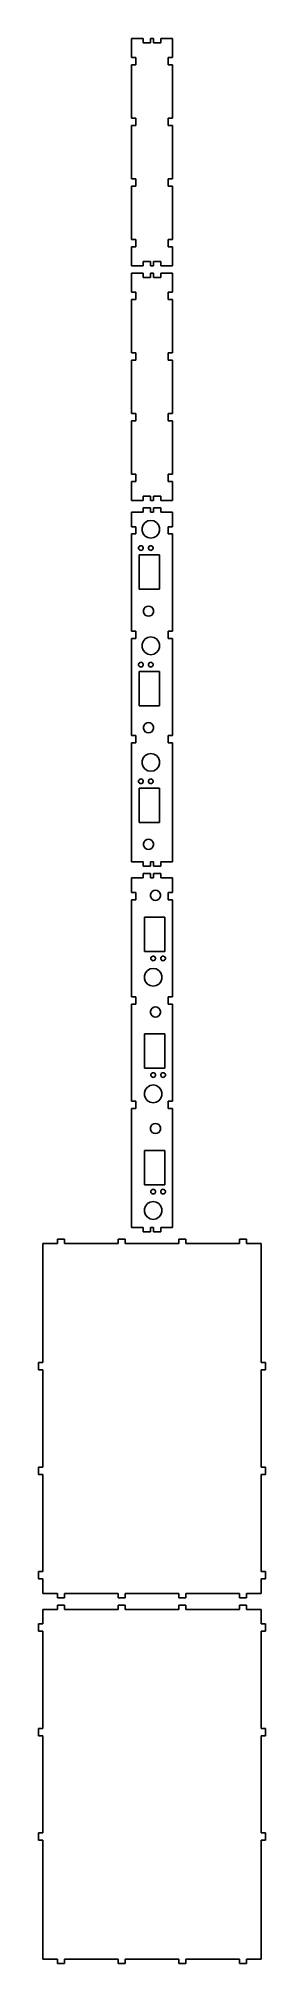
# Model space of a CAD drawing. Header units: metres. Extents: x -78 to 78, y -1243 to 78.
import ezdxf

# ---------------------------------------------------------------- set-up
doc = ezdxf.new("R2010")
doc.units = ezdxf.units.M

msp = doc.modelspace()

# ---------------------------------------------------------------- linework, layer by layer
for p, q in [((-6, 78), (-14, 78)), ((-14, 78), (-14, 65)), ((-6, 75), (-6, 78)), ((-1, 75), (-6, 75)), ((1, 78), (-1, 78)), ((-1, 78), (-1, 75)), ((1, 75), (1, 78)), ((6, 75), (1, 75)), ((14, 78), (6, 78)), ((6, 78), (6, 75)), ((14, 65), (14, 78)), ((-14, 65), (-11, 65)), ((-11, 60), (-14, 60)), ((-14, 60), (-14, 23.3333)), ((-11, 65), (-11, 60)), ((11, 60), (11, 65)), ((11, 65), (14, 65)), ((14, 60), (11, 60)), ((14, 23.3333), (14, 60)), ((-14, 23.3333), (-11, 23.3333)), ((-11, 18.3333), (-14, 18.3333)), ((-14, 18.3333), (-14, -18.3333)), ((-11, 23.3333), (-11, 18.3333)), ((11, 18.3333), (11, 23.3333)), ((11, 23.3333), (14, 23.3333)), ((14, 18.3333), (11, 18.3333)), ((14, -18.3333), (14, 18.3333)), ((-14, -18.3333), (-11, -18.3333)), ((-11, -23.3333), (-14, -23.3333)), ((-14, -23.3333), (-14, -60)), ((-11, -18.3333), (-11, -23.3333)), ((11, -23.3333), (11, -18.3333)), ((11, -18.3333), (14, -18.3333)), ((14, -23.3333), (11, -23.3333)), ((14, -60), (14, -23.3333)), ((-14, -60), (-11, -60)), ((-11, -65), (-14, -65)), ((-14, -65), (-14, -78)), ((-11, -60), (-11, -65)), ((11, -65), (11, -60)), ((11, -60), (14, -60)), ((14, -65), (11, -65)), ((14, -78), (14, -65)), ((-14, -78), (-6, -78)), ((-6, -75), (-1, -75)), ((-6, -78), (-6, -75)), ((-1, -75), (-1, -78)), ((-1, -78), (1, -78)), ((1, -78), (1, -75)), ((1, -75), (6, -75)), ((6, -75), (6, -78)), ((6, -78), (14, -78)), ((-6, -83), (-14, -83)), ((-14, -83), (-14, -96)), ((-6, -86), (-6, -83)), ((-1, -86), (-6, -86)), ((1, -83), (-1, -83)), ((-1, -83), (-1, -86)), ((1, -86), (1, -83)), ((6, -86), (1, -86)), ((14, -83), (6, -83)), ((6, -83), (6, -86)), ((14, -96), (14, -83)), ((-14, -96), (-11, -96)), ((-11, -101), (-14, -101)), ((-14, -101), (-14, -137.667)), ((-11, -96), (-11, -101)), ((11, -101), (11, -96)), ((11, -96), (14, -96)), ((14, -101), (11, -101)), ((14, -137.667), (14, -101)), ((-14, -137.667), (-11, -137.667)), ((-11, -142.667), (-14, -142.667)), ((-14, -142.667), (-14, -179.333)), ((-11, -137.667), (-11, -142.667)), ((11, -142.667), (11, -137.667)), ((11, -137.667), (14, -137.667)), ((14, -142.667), (11, -142.667)), ((14, -179.333), (14, -142.667)), ((-14, -179.333), (-11, -179.333)), ((-11, -184.333), (-14, -184.333)), ((-14, -184.333), (-14, -221)), ((-11, -179.333), (-11, -184.333)), ((11, -184.333), (11, -179.333)), ((11, -179.333), (14, -179.333)), ((14, -184.333), (11, -184.333)), ((14, -221), (14, -184.333)), ((-14, -221), (-11, -221)), ((-11, -221), (-11, -226)), ((11, -226), (11, -221)), ((11, -221), (14, -221)), ((-11, -226), (-14, -226)), ((-14, -226), (-14, -239)), ((-6, -236), (-1, -236)), ((-6, -239), (-6, -236)), ((-1, -236), (-1, -239)), ((1, -239), (1, -236)), ((1, -236), (6, -236)), ((6, -236), (6, -239)), ((14, -226), (11, -226)), ((14, -239), (14, -226)), ((-14, -239), (-6, -239)), ((-6, -247), (-14, -247)), ((-14, -247), (-14, -257)), ((-1, -244), (-6, -244)), ((-6, -244), (-6, -247)), ((-1, -239), (1, -239)), ((-1, -247), (-1, -244)), ((1, -247), (-1, -247)), ((6, -244), (1, -244)), ((1, -244), (1, -247)), ((6, -239), (14, -239)), ((6, -247), (6, -244)), ((14, -247), (6, -247)), ((14, -257), (14, -247)), ((-14, -257), (-11, -257)), ((-11, -262), (-14, -262)), ((-14, -262), (-14, -328.667)), ((-11, -257), (-11, -262)), ((-6.82812, -257.714), (-6.10059, -255.713)), ((-6.82812, -259.812), (-6.82812, -257.714)), ((-6.10059, -261.814), (-6.82812, -259.812)), ((-6.10059, -255.713), (-4.73047, -254.083)), ((-4.73047, -263.444), (-6.10059, -261.814)), ((-4.73047, -254.083), (-2.91211, -253.034)), ((-2.91211, -264.493), (-4.73047, -263.444)), ((-2.91211, -253.034), (-0.81543, -252.663)), ((-0.81543, -252.663), (1.28125, -253.034)), ((1.28125, -253.034), (3.09961, -254.083)), ((3.09961, -263.444), (1.28125, -264.493)), ((3.09961, -254.083), (4.46973, -255.713)), ((4.46973, -261.814), (3.09961, -263.444)), ((4.46973, -255.713), (5.19629, -257.714)), ((5.19629, -259.812), (4.46973, -261.814)), ((5.19629, -257.714), (5.19629, -259.812)), ((11, -262), (11, -257)), ((11, -257), (14, -257)), ((14, -262), (11, -262)), ((14, -328.667), (14, -262)), ((-9.18457, -271.41), (-8.99414, -270.886)), ((-9.18457, -271.96), (-9.18457, -271.41)), ((-8.99414, -272.485), (-9.18457, -271.96)), ((-8.99414, -270.886), (-8.63477, -270.457)), ((-8.63477, -272.913), (-8.99414, -272.485)), ((-8.79102, -299.936), (-8.79102, -276.435)), ((-8.79102, -276.435), (5.20898, -276.435)), ((-8.63477, -270.457), (-8.1582, -270.183)), ((-8.1582, -273.188), (-8.63477, -272.913)), ((-8.1582, -270.183), (-7.6084, -270.085)), ((-7.6084, -273.285), (-8.1582, -273.188)), ((-7.6084, -270.085), (-7.05859, -270.183)), ((-7.05859, -273.188), (-7.6084, -273.285)), ((-7.05859, -270.183), (-6.58203, -270.457)), ((-6.58203, -272.913), (-7.05859, -273.188)), ((-6.58203, -270.457), (-6.22363, -270.886)), ((-6.22363, -272.485), (-6.58203, -272.913)), ((-6.22363, -270.886), (-6.03223, -271.41)), ((-6.03223, -271.96), (-6.22363, -272.485)), ((-6.03223, -271.41), (-6.03223, -271.96)), ((-0.81543, -264.863), (-2.91211, -264.493)), ((-2.3916, -271.41), (-2.20117, -270.886)), ((-2.3916, -271.96), (-2.3916, -271.41)), ((-2.20117, -272.485), (-2.3916, -271.96)), ((-2.20117, -270.886), (-1.8418, -270.457)), ((-1.8418, -272.913), (-2.20117, -272.485)), ((-1.8418, -270.457), (-1.36523, -270.183)), ((-1.36523, -273.188), (-1.8418, -272.913)), ((-1.36523, -270.183), (-0.81543, -270.085)), ((-0.81543, -273.285), (-1.36523, -273.188)), ((1.28125, -264.493), (-0.81543, -264.863)), ((-0.81543, -270.085), (-0.265625, -270.183)), ((-0.265625, -273.188), (-0.81543, -273.285)), ((-0.265625, -270.183), (0.210938, -270.457)), ((0.210938, -272.913), (-0.265625, -273.188)), ((0.210938, -270.457), (0.570312, -270.886)), ((0.570312, -272.485), (0.210938, -272.913)), ((0.570312, -270.886), (0.760742, -271.41)), ((0.760742, -271.96), (0.570312, -272.485)), ((0.760742, -271.41), (0.760742, -271.96)), ((5.20898, -276.435), (5.20898, -299.936)), ((5.20898, -299.936), (-8.79102, -299.936)), ((-5.87207, -314.388), (-5.45508, -313.239)), ((-5.87207, -315.592), (-5.87207, -314.388)), ((-5.45508, -316.74), (-5.87207, -315.592)), ((-5.45508, -313.239), (-4.66895, -312.305)), ((-4.66895, -317.676), (-5.45508, -316.74)), ((-4.66895, -312.305), (-3.625, -311.702)), ((-3.625, -311.702), (-2.42285, -311.49)), ((-2.42285, -311.49), (-1.21875, -311.702)), ((-1.21875, -311.702), (-0.175781, -312.305)), ((-0.175781, -312.305), (0.610352, -313.239)), ((0.610352, -316.74), (-0.175781, -317.676)), ((0.610352, -313.239), (1.02734, -314.388)), ((1.02734, -315.592), (0.610352, -316.74)), ((1.02734, -314.388), (1.02734, -315.592)), ((-14, -328.667), (-11, -328.667)), ((-11, -328.667), (-11, -333.667)), ((-3.625, -318.277), (-4.66895, -317.676)), ((-2.42285, -318.49), (-3.625, -318.277)), ((-1.21875, -318.277), (-2.42285, -318.49)), ((-0.175781, -317.676), (-1.21875, -318.277)), ((11, -333.667), (11, -328.667)), ((11, -328.667), (14, -328.667)), ((-11, -333.667), (-14, -333.667)), ((-14, -333.667), (-14, -400.333)), ((-6.82812, -337.714), (-6.10059, -335.713)), ((-6.82812, -339.812), (-6.82812, -337.714)), ((-6.10059, -341.814), (-6.82812, -339.812)), ((-6.10059, -335.713), (-4.73047, -334.083)), ((-4.73047, -343.443), (-6.10059, -341.814)), ((-4.73047, -334.083), (-2.91211, -333.034)), ((-2.91211, -344.493), (-4.73047, -343.443)), ((-2.91211, -333.034), (-0.81543, -332.663)), ((-0.81543, -332.663), (1.28125, -333.034)), ((1.28125, -333.034), (3.09961, -334.083)), ((3.09961, -343.443), (1.28125, -344.493)), ((3.09961, -334.083), (4.46973, -335.713)), ((4.46973, -341.814), (3.09961, -343.443)), ((4.46973, -335.713), (5.19629, -337.714)), ((5.19629, -339.812), (4.46973, -341.814)), ((5.19629, -337.714), (5.19629, -339.812)), ((14, -333.667), (11, -333.667)), ((14, -400.333), (14, -333.667)), ((-9.18457, -351.41), (-8.99414, -350.885)), ((-9.18457, -351.961), (-9.18457, -351.41)), ((-8.99414, -352.485), (-9.18457, -351.961)), ((-8.99414, -350.885), (-8.63477, -350.458)), ((-8.63477, -352.912), (-8.99414, -352.485)), ((-8.79102, -379.935), (-8.79102, -356.436)), ((-8.79102, -356.436), (5.20898, -356.436)), ((-8.63477, -350.458), (-8.1582, -350.183)), ((-8.1582, -353.188), (-8.63477, -352.912)), ((-8.1582, -350.183), (-7.6084, -350.085)), ((-7.6084, -353.285), (-8.1582, -353.188)), ((-7.6084, -350.085), (-7.05859, -350.183)), ((-7.05859, -353.188), (-7.6084, -353.285)), ((-7.05859, -350.183), (-6.58203, -350.458)), ((-6.58203, -352.912), (-7.05859, -353.188)), ((-6.58203, -350.458), (-6.22363, -350.885)), ((-6.22363, -352.485), (-6.58203, -352.912)), ((-6.22363, -350.885), (-6.03223, -351.41)), ((-6.03223, -351.961), (-6.22363, -352.485)), ((-6.03223, -351.41), (-6.03223, -351.961)), ((-0.81543, -344.863), (-2.91211, -344.493)), ((-2.3916, -351.41), (-2.20117, -350.885)), ((-2.3916, -351.961), (-2.3916, -351.41)), ((-2.20117, -352.485), (-2.3916, -351.961)), ((-2.20117, -350.885), (-1.8418, -350.458)), ((-1.8418, -352.912), (-2.20117, -352.485)), ((-1.8418, -350.458), (-1.36523, -350.183)), ((-1.36523, -353.188), (-1.8418, -352.912)), ((-1.36523, -350.183), (-0.81543, -350.085)), ((-0.81543, -353.285), (-1.36523, -353.188)), ((1.28125, -344.493), (-0.81543, -344.863)), ((-0.81543, -350.085), (-0.265625, -350.183)), ((-0.265625, -353.188), (-0.81543, -353.285)), ((-0.265625, -350.183), (0.210938, -350.458)), ((0.210938, -352.912), (-0.265625, -353.188)), ((0.210938, -350.458), (0.570312, -350.885)), ((0.570312, -352.485), (0.210938, -352.912)), ((0.570312, -350.885), (0.760742, -351.41)), ((0.760742, -351.961), (0.570312, -352.485)), ((0.760742, -351.41), (0.760742, -351.961)), ((5.20898, -356.436), (5.20898, -379.935)), ((5.20898, -379.935), (-8.79102, -379.935)), ((-5.87207, -394.388), (-5.45508, -393.239)), ((-5.87207, -395.593), (-5.87207, -394.388)), ((-5.45508, -396.741), (-5.87207, -395.593)), ((-5.45508, -393.239), (-4.66895, -392.305)), ((-4.66895, -392.305), (-3.625, -391.703)), ((-3.625, -391.703), (-2.42285, -391.49)), ((-2.42285, -391.49), (-1.21875, -391.703)), ((-1.21875, -391.703), (-0.175781, -392.305)), ((-0.175781, -392.305), (0.610352, -393.239)), ((0.610352, -393.239), (1.02734, -394.388)), ((1.02734, -395.593), (0.610352, -396.741)), ((1.02734, -394.388), (1.02734, -395.593)), ((-14, -400.333), (-11, -400.333)), ((-11, -405.333), (-14, -405.333)), ((-14, -405.333), (-14, -487)), ((-11, -400.333), (-11, -405.333)), ((-4.66895, -397.676), (-5.45508, -396.741)), ((-3.625, -398.277), (-4.66895, -397.676)), ((-2.42285, -398.49), (-3.625, -398.277)), ((-1.21875, -398.277), (-2.42285, -398.49)), ((-0.175781, -397.676), (-1.21875, -398.277)), ((0.610352, -396.741), (-0.175781, -397.676)), ((11, -405.333), (11, -400.333)), ((11, -400.333), (14, -400.333)), ((14, -405.333), (11, -405.333)), ((14, -487), (14, -405.333)), ((-6.82812, -417.714), (-6.10059, -415.713)), ((-6.82812, -419.812), (-6.82812, -417.714)), ((-6.10059, -421.814), (-6.82812, -419.812)), ((-6.10059, -415.713), (-4.73047, -414.083)), ((-4.73047, -423.444), (-6.10059, -421.814)), ((-4.73047, -414.083), (-2.91211, -413.034)), ((-2.91211, -413.034), (-0.81543, -412.663)), ((-0.81543, -412.663), (1.28125, -413.034)), ((1.28125, -413.034), (3.09961, -414.083)), ((3.09961, -414.083), (4.46973, -415.713)), ((4.46973, -421.814), (3.09961, -423.444)), ((4.46973, -415.713), (5.19629, -417.714)), ((5.19629, -419.812), (4.46973, -421.814)), ((5.19629, -417.714), (5.19629, -419.812)), ((-9.18457, -431.41), (-8.99414, -430.885)), ((-9.18457, -431.96), (-9.18457, -431.41)), ((-8.99414, -432.485), (-9.18457, -431.96)), ((-8.99414, -430.885), (-8.63477, -430.458)), ((-8.63477, -432.913), (-8.99414, -432.485)), ((-8.63477, -430.458), (-8.1582, -430.183)), ((-8.1582, -433.188), (-8.63477, -432.913)), ((-8.1582, -430.183), (-7.6084, -430.085)), ((-7.6084, -433.285), (-8.1582, -433.188)), ((-7.6084, -430.085), (-7.05859, -430.183)), ((-7.05859, -433.188), (-7.6084, -433.285)), ((-7.05859, -430.183), (-6.58203, -430.458)), ((-6.58203, -432.913), (-7.05859, -433.188)), ((-6.58203, -430.458), (-6.22363, -430.885)), ((-6.22363, -432.485), (-6.58203, -432.913)), ((-6.22363, -430.885), (-6.03223, -431.41)), ((-6.03223, -431.96), (-6.22363, -432.485)), ((-6.03223, -431.41), (-6.03223, -431.96)), ((-2.91211, -424.492), (-4.73047, -423.444)), ((-0.81543, -424.863), (-2.91211, -424.492)), ((-2.3916, -431.41), (-2.20117, -430.885)), ((-2.3916, -431.96), (-2.3916, -431.41)), ((-2.20117, -432.485), (-2.3916, -431.96)), ((-2.20117, -430.885), (-1.8418, -430.458)), ((-1.8418, -432.913), (-2.20117, -432.485)), ((-1.8418, -430.458), (-1.36523, -430.183)), ((-1.36523, -433.188), (-1.8418, -432.913)), ((-1.36523, -430.183), (-0.81543, -430.085)), ((-0.81543, -433.285), (-1.36523, -433.188)), ((1.28125, -424.492), (-0.81543, -424.863)), ((-0.81543, -430.085), (-0.265625, -430.183)), ((-0.265625, -433.188), (-0.81543, -433.285)), ((-0.265625, -430.183), (0.210938, -430.458)), ((0.210938, -432.913), (-0.265625, -433.188)), ((0.210938, -430.458), (0.570312, -430.885)), ((0.570312, -432.485), (0.210938, -432.913)), ((0.570312, -430.885), (0.760742, -431.41)), ((0.760742, -431.96), (0.570312, -432.485)), ((0.760742, -431.41), (0.760742, -431.96)), ((3.09961, -423.444), (1.28125, -424.492)), ((-8.79102, -459.936), (-8.79102, -436.435)), ((-8.79102, -436.435), (5.20898, -436.435)), ((5.20898, -436.435), (5.20898, -459.936)), ((5.20898, -459.936), (-8.79102, -459.936)), ((-5.87207, -474.388), (-5.45508, -473.239)), ((-5.87207, -475.592), (-5.87207, -474.388)), ((-5.45508, -473.239), (-4.66895, -472.305)), ((-4.66895, -472.305), (-3.625, -471.702)), ((-3.625, -471.702), (-2.42285, -471.49)), ((-2.42285, -471.49), (-1.21875, -471.702)), ((-1.21875, -471.702), (-0.175781, -472.305)), ((-0.175781, -472.305), (0.610352, -473.239)), ((0.610352, -473.239), (1.02734, -474.388)), ((1.02734, -474.388), (1.02734, -475.592)), ((-14, -487), (-6, -487)), ((-6, -487), (-6, -490)), ((-5.45508, -476.74), (-5.87207, -475.592)), ((-4.66895, -477.676), (-5.45508, -476.74)), ((-3.625, -478.277), (-4.66895, -477.676)), ((-2.42285, -478.49), (-3.625, -478.277)), ((-1.21875, -478.277), (-2.42285, -478.49)), ((-0.175781, -477.676), (-1.21875, -478.277)), ((-1, -487), (1, -487)), ((-1, -490), (-1, -487)), ((0.610352, -476.74), (-0.175781, -477.676)), ((1.02734, -475.592), (0.610352, -476.74)), ((1, -487), (1, -490)), ((6, -490), (6, -487)), ((6, -487), (14, -487)), ((-6, -498), (-14, -498)), ((-14, -498), (-14, -508)), ((-6, -490), (-1, -490)), ((-1, -495), (-6, -495)), ((-6, -495), (-6, -498)), ((-1, -498), (-1, -495)), ((1, -498), (-1, -498)), ((1, -490), (6, -490)), ((6, -495), (1, -495)), ((1, -495), (1, -498)), ((6, -498), (6, -495)), ((14, -498), (6, -498)), ((14, -508), (14, -498)), ((-14, -508), (-11, -508)), ((-11, -513), (-14, -513)), ((-14, -513), (-14, -579.667)), ((-11, -508), (-11, -513)), ((-1.02734, -509.408), (-0.610352, -508.26)), ((-1.02734, -510.612), (-1.02734, -509.408)), ((-0.610352, -511.761), (-1.02734, -510.612)), ((-0.610352, -508.26), (0.175781, -507.324)), ((0.175781, -512.695), (-0.610352, -511.761)), ((0.175781, -507.324), (1.21875, -506.723)), ((1.21875, -513.298), (0.175781, -512.695)), ((1.21875, -506.723), (2.42285, -506.51)), ((2.42285, -513.51), (1.21875, -513.298)), ((2.42285, -506.51), (3.625, -506.723)), ((3.625, -513.298), (2.42285, -513.51)), ((3.625, -506.723), (4.66895, -507.324)), ((4.66895, -512.695), (3.625, -513.298)), ((4.66895, -507.324), (5.45508, -508.26)), ((5.45508, -511.761), (4.66895, -512.695)), ((5.45508, -508.26), (5.87207, -509.408)), ((5.87207, -510.612), (5.45508, -511.761)), ((5.87207, -509.408), (5.87207, -510.612)), ((11, -513), (11, -508)), ((11, -508), (14, -508)), ((14, -513), (11, -513)), ((14, -579.667), (14, -513)), ((-5.20898, -548.565), (-5.20898, -525.064)), ((-5.20898, -525.064), (8.79102, -525.064)), ((8.79102, -525.064), (8.79102, -548.565)), ((8.79102, -548.565), (-5.20898, -548.565)), ((-0.760742, -553.04), (-0.570312, -552.515)), ((-0.760742, -553.59), (-0.760742, -553.04)), ((-0.570312, -554.115), (-0.760742, -553.59)), ((-0.570312, -552.515), (-0.210938, -552.087)), ((-0.210938, -554.542), (-0.570312, -554.115)), ((-0.210938, -552.087), (0.265625, -551.812)), ((0.265625, -554.817), (-0.210938, -554.542)), ((0.265625, -551.812), (0.81543, -551.715)), ((0.81543, -554.915), (0.265625, -554.817)), ((0.81543, -551.715), (1.36523, -551.812)), ((1.36523, -554.817), (0.81543, -554.915)), ((1.36523, -551.812), (1.8418, -552.087)), ((1.8418, -554.542), (1.36523, -554.817)), ((1.8418, -552.087), (2.20117, -552.515)), ((2.20117, -554.115), (1.8418, -554.542)), ((2.20117, -552.515), (2.3916, -553.04)), ((2.3916, -553.59), (2.20117, -554.115)), ((2.3916, -553.04), (2.3916, -553.59)), ((6.03223, -553.04), (6.22363, -552.515)), ((6.03223, -553.59), (6.03223, -553.04)), ((6.22363, -554.115), (6.03223, -553.59)), ((6.22363, -552.515), (6.58203, -552.087)), ((6.58203, -554.542), (6.22363, -554.115)), ((6.58203, -552.087), (7.05859, -551.812)), ((7.05859, -554.817), (6.58203, -554.542)), ((7.05859, -551.812), (7.6084, -551.715)), ((7.6084, -554.915), (7.05859, -554.817)), ((7.6084, -551.715), (8.1582, -551.812)), ((8.1582, -554.817), (7.6084, -554.915)), ((8.1582, -551.812), (8.63477, -552.087)), ((8.63477, -554.542), (8.1582, -554.817)), ((8.63477, -552.087), (8.99414, -552.515)), ((8.99414, -554.115), (8.63477, -554.542)), ((8.99414, -552.515), (9.18457, -553.04)), ((9.18457, -553.59), (8.99414, -554.115)), ((9.18457, -553.04), (9.18457, -553.59)), ((-5.19629, -565.188), (-4.46973, -563.186)), ((-5.19629, -567.286), (-5.19629, -565.188)), ((-4.46973, -569.287), (-5.19629, -567.286)), ((-4.46973, -563.186), (-3.09961, -561.556)), ((-3.09961, -561.556), (-1.28125, -560.508)), ((-1.28125, -560.508), (0.81543, -560.137)), ((0.81543, -560.137), (2.91211, -560.508)), ((2.91211, -560.508), (4.73047, -561.556)), ((4.73047, -561.556), (6.10059, -563.186)), ((6.10059, -563.186), (6.82812, -565.188)), ((6.82812, -567.286), (6.10059, -569.287)), ((6.82812, -565.188), (6.82812, -567.286)), ((-14, -579.667), (-11, -579.667)), ((-11, -579.667), (-11, -584.667)), ((-3.09961, -570.917), (-4.46973, -569.287)), ((-1.28125, -571.966), (-3.09961, -570.917)), ((0.81543, -572.337), (-1.28125, -571.966)), ((2.91211, -571.966), (0.81543, -572.337)), ((4.73047, -570.917), (2.91211, -571.966)), ((6.10059, -569.287), (4.73047, -570.917)), ((11, -584.667), (11, -579.667)), ((11, -579.667), (14, -579.667)), ((-11, -584.667), (-14, -584.667)), ((-14, -584.667), (-14, -651.333)), ((-1.02734, -589.407), (-0.610352, -588.259)), ((-1.02734, -590.612), (-1.02734, -589.407)), ((-0.610352, -591.761), (-1.02734, -590.612)), ((-0.610352, -588.259), (0.175781, -587.324)), ((0.175781, -592.695), (-0.610352, -591.761)), ((0.175781, -587.324), (1.21875, -586.723)), ((1.21875, -593.297), (0.175781, -592.695)), ((1.21875, -586.723), (2.42285, -586.51)), ((2.42285, -593.51), (1.21875, -593.297)), ((2.42285, -586.51), (3.625, -586.723)), ((3.625, -593.297), (2.42285, -593.51)), ((3.625, -586.723), (4.66895, -587.324)), ((4.66895, -592.695), (3.625, -593.297)), ((4.66895, -587.324), (5.45508, -588.259)), ((5.45508, -591.761), (4.66895, -592.695)), ((5.45508, -588.259), (5.87207, -589.407)), ((5.87207, -590.612), (5.45508, -591.761)), ((5.87207, -589.407), (5.87207, -590.612)), ((14, -584.667), (11, -584.667)), ((14, -651.333), (14, -584.667)), ((-5.20898, -628.564), (-5.20898, -605.065)), ((-5.20898, -605.065), (8.79102, -605.065)), ((8.79102, -605.065), (8.79102, -628.564)), ((8.79102, -628.564), (-5.20898, -628.564)), ((-0.760742, -633.039), (-0.570312, -632.515)), ((-0.760742, -633.59), (-0.760742, -633.039)), ((-0.570312, -634.115), (-0.760742, -633.59)), ((-0.570312, -632.515), (-0.210938, -632.088)), ((-0.210938, -632.088), (0.265625, -631.812)), ((0.265625, -631.812), (0.81543, -631.715)), ((0.81543, -631.715), (1.36523, -631.812)), ((1.36523, -631.812), (1.8418, -632.088)), ((1.8418, -632.088), (2.20117, -632.515)), ((2.20117, -632.515), (2.3916, -633.039)), ((2.3916, -633.59), (2.20117, -634.115)), ((2.3916, -633.039), (2.3916, -633.59)), ((6.03223, -633.039), (6.22363, -632.515)), ((6.03223, -633.59), (6.03223, -633.039)), ((6.22363, -634.115), (6.03223, -633.59)), ((6.22363, -632.515), (6.58203, -632.088)), ((6.58203, -632.088), (7.05859, -631.812)), ((7.05859, -631.812), (7.6084, -631.715)), ((7.6084, -631.715), (8.1582, -631.812)), ((8.1582, -631.812), (8.63477, -632.088)), ((8.63477, -632.088), (8.99414, -632.515)), ((8.99414, -632.515), (9.18457, -633.039)), ((9.18457, -633.59), (8.99414, -634.115)), ((9.18457, -633.039), (9.18457, -633.59)), ((-5.19629, -645.188), (-4.46973, -643.186)), ((-5.19629, -647.286), (-5.19629, -645.188)), ((-4.46973, -649.287), (-5.19629, -647.286)), ((-4.46973, -643.186), (-3.09961, -641.557)), ((-3.09961, -641.557), (-1.28125, -640.507)), ((-1.28125, -640.507), (0.81543, -640.137)), ((-0.210938, -634.542), (-0.570312, -634.115)), ((0.265625, -634.817), (-0.210938, -634.542)), ((0.81543, -634.915), (0.265625, -634.817)), ((1.36523, -634.817), (0.81543, -634.915)), ((0.81543, -640.137), (2.91211, -640.507)), ((1.8418, -634.542), (1.36523, -634.817)), ((2.20117, -634.115), (1.8418, -634.542)), ((2.91211, -640.507), (4.73047, -641.557)), ((4.73047, -641.557), (6.10059, -643.186)), ((6.10059, -643.186), (6.82812, -645.188)), ((6.82812, -647.286), (6.10059, -649.287)), ((6.58203, -634.542), (6.22363, -634.115)), ((7.05859, -634.817), (6.58203, -634.542)), ((6.82812, -645.188), (6.82812, -647.286)), ((7.6084, -634.915), (7.05859, -634.817)), ((8.1582, -634.817), (7.6084, -634.915)), ((8.63477, -634.542), (8.1582, -634.817)), ((8.99414, -634.115), (8.63477, -634.542)), ((-14, -651.333), (-11, -651.333)), ((-11, -656.333), (-14, -656.333)), ((-14, -656.333), (-14, -738)), ((-11, -651.333), (-11, -656.333)), ((-3.09961, -650.917), (-4.46973, -649.287)), ((-1.28125, -651.966), (-3.09961, -650.917)), ((0.81543, -652.337), (-1.28125, -651.966)), ((2.91211, -651.966), (0.81543, -652.337)), ((4.73047, -650.917), (2.91211, -651.966)), ((6.10059, -649.287), (4.73047, -650.917)), ((11, -656.333), (11, -651.333)), ((11, -651.333), (14, -651.333)), ((14, -656.333), (11, -656.333)), ((14, -738), (14, -656.333)), ((-1.02734, -669.408), (-0.610352, -668.26)), ((-1.02734, -670.612), (-1.02734, -669.408)), ((-0.610352, -671.761), (-1.02734, -670.612)), ((-0.610352, -668.26), (0.175781, -667.324)), ((0.175781, -672.695), (-0.610352, -671.761)), ((0.175781, -667.324), (1.21875, -666.723)), ((1.21875, -673.298), (0.175781, -672.695)), ((1.21875, -666.723), (2.42285, -666.51)), ((2.42285, -673.51), (1.21875, -673.298)), ((2.42285, -666.51), (3.625, -666.723)), ((3.625, -673.298), (2.42285, -673.51)), ((3.625, -666.723), (4.66895, -667.324)), ((4.66895, -672.695), (3.625, -673.298)), ((4.66895, -667.324), (5.45508, -668.26)), ((5.45508, -671.761), (4.66895, -672.695)), ((5.45508, -668.26), (5.87207, -669.408)), ((5.87207, -670.612), (5.45508, -671.761)), ((5.87207, -669.408), (5.87207, -670.612)), ((-5.20898, -708.565), (-5.20898, -685.064)), ((-5.20898, -685.064), (8.79102, -685.064)), ((8.79102, -685.064), (8.79102, -708.565)), ((8.79102, -708.565), (-5.20898, -708.565)), ((-0.760742, -713.04), (-0.570312, -712.515)), ((-0.760742, -713.59), (-0.760742, -713.04)), ((-0.570312, -712.515), (-0.210938, -712.087)), ((-0.210938, -712.087), (0.265625, -711.812)), ((0.265625, -711.812), (0.81543, -711.715)), ((0.81543, -711.715), (1.36523, -711.812)), ((1.36523, -711.812), (1.8418, -712.087)), ((1.8418, -712.087), (2.20117, -712.515)), ((2.20117, -712.515), (2.3916, -713.04)), ((2.3916, -713.04), (2.3916, -713.59)), ((6.03223, -713.04), (6.22363, -712.515)), ((6.03223, -713.59), (6.03223, -713.04)), ((6.22363, -712.515), (6.58203, -712.087)), ((6.58203, -712.087), (7.05859, -711.812)), ((7.05859, -711.812), (7.6084, -711.715)), ((7.6084, -711.715), (8.1582, -711.812)), ((8.1582, -711.812), (8.63477, -712.087)), ((8.63477, -712.087), (8.99414, -712.515)), ((8.99414, -712.515), (9.18457, -713.04)), ((9.18457, -713.04), (9.18457, -713.59)), ((-5.19629, -725.188), (-4.46973, -723.186)), ((-5.19629, -727.286), (-5.19629, -725.188)), ((-4.46973, -723.186), (-3.09961, -721.556)), ((-3.09961, -721.556), (-1.28125, -720.507)), ((-1.28125, -720.507), (0.81543, -720.137)), ((-0.570312, -714.114), (-0.760742, -713.59)), ((-0.210938, -714.543), (-0.570312, -714.114)), ((0.265625, -714.817), (-0.210938, -714.543)), ((0.81543, -714.915), (0.265625, -714.817)), ((1.36523, -714.817), (0.81543, -714.915)), ((0.81543, -720.137), (2.91211, -720.507)), ((1.8418, -714.543), (1.36523, -714.817)), ((2.20117, -714.114), (1.8418, -714.543)), ((2.3916, -713.59), (2.20117, -714.114)), ((2.91211, -720.507), (4.73047, -721.556)), ((4.73047, -721.556), (6.10059, -723.186)), ((6.22363, -714.114), (6.03223, -713.59)), ((6.10059, -723.186), (6.82812, -725.188)), ((6.58203, -714.543), (6.22363, -714.114)), ((7.05859, -714.817), (6.58203, -714.543)), ((6.82812, -725.188), (6.82812, -727.286)), ((7.6084, -714.915), (7.05859, -714.817)), ((8.1582, -714.817), (7.6084, -714.915)), ((8.63477, -714.543), (8.1582, -714.817)), ((8.99414, -714.114), (8.63477, -714.543)), ((9.18457, -713.59), (8.99414, -714.114)), ((-14, -738), (-6, -738)), ((-6, -738), (-6, -741)), ((-4.46973, -729.287), (-5.19629, -727.286)), ((-3.09961, -730.917), (-4.46973, -729.287)), ((-1.28125, -731.966), (-3.09961, -730.917)), ((0.81543, -732.337), (-1.28125, -731.966)), ((-1, -738), (1, -738)), ((-1, -741), (-1, -738)), ((2.91211, -731.966), (0.81543, -732.337)), ((1, -738), (1, -741)), ((4.73047, -730.917), (2.91211, -731.966)), ((6.10059, -729.287), (4.73047, -730.917)), ((6, -741), (6, -738)), ((6, -738), (14, -738)), ((6.82812, -727.286), (6.10059, -729.287)), ((-65, -749), (-75, -749)), ((-75, -749), (-75, -830.667)), ((-60, -746), (-65, -746)), ((-65, -746), (-65, -749)), ((-60, -749), (-60, -746)), ((-23.3333, -749), (-60, -749)), ((-18.3333, -746), (-23.3333, -746)), ((-23.3333, -746), (-23.3333, -749)), ((-18.3333, -749), (-18.3333, -746)), ((18.3333, -749), (-18.3333, -749)), ((-6, -741), (-1, -741)), ((1, -741), (6, -741)), ((23.3333, -746), (18.3333, -746)), ((18.3333, -746), (18.3333, -749)), ((23.3333, -749), (23.3333, -746)), ((60, -749), (23.3333, -749)), ((65, -746), (60, -746)), ((60, -746), (60, -749)), ((65, -749), (65, -746)), ((75, -749), (65, -749)), ((75, -830.667), (75, -749)), ((-75, -830.667), (-78, -830.667)), ((-78, -830.667), (-78, -835.667)), ((78, -830.667), (75, -830.667)), ((78, -835.667), (78, -830.667)), ((-78, -835.667), (-75, -835.667)), ((-75, -835.667), (-75, -902.333)), ((75, -902.333), (75, -835.667)), ((75, -835.667), (78, -835.667)), ((-75, -902.333), (-78, -902.333)), ((-78, -902.333), (-78, -907.333)), ((-78, -907.333), (-75, -907.333)), ((-75, -907.333), (-75, -974)), ((78, -902.333), (75, -902.333)), ((75, -974), (75, -907.333)), ((75, -907.333), (78, -907.333)), ((78, -907.333), (78, -902.333)), ((-75, -974), (-78, -974)), ((-78, -974), (-78, -979)), ((78, -974), (75, -974)), ((78, -979), (78, -974)), ((-78, -979), (-75, -979)), ((-75, -979), (-75, -989)), ((-75, -989), (-65, -989)), ((-65, -989), (-65, -992)), ((-60, -989), (-23.3333, -989)), ((-60, -992), (-60, -989)), ((-23.3333, -989), (-23.3333, -992)), ((-18.3333, -992), (-18.3333, -989)), ((-18.3333, -989), (18.3333, -989)), ((18.3333, -989), (18.3333, -992)), ((23.3333, -992), (23.3333, -989)), ((23.3333, -989), (60, -989)), ((60, -989), (60, -992)), ((65, -992), (65, -989)), ((65, -989), (75, -989)), ((75, -989), (75, -979)), ((75, -979), (78, -979)), ((-65, -1000), (-75, -1000)), ((-75, -1000), (-75, -1010)), ((-65, -992), (-60, -992)), ((-60, -997), (-65, -997)), ((-65, -997), (-65, -1000)), ((-60, -1000), (-60, -997)), ((-23.3333, -1000), (-60, -1000)), ((-23.3333, -992), (-18.3333, -992)), ((-18.3333, -997), (-23.3333, -997)), ((-23.3333, -997), (-23.3333, -1000)), ((-18.3333, -1000), (-18.3333, -997)), ((18.3333, -1000), (-18.3333, -1000)), ((18.3333, -992), (23.3333, -992)), ((23.3333, -997), (18.3333, -997)), ((18.3333, -997), (18.3333, -1000)), ((23.3333, -1000), (23.3333, -997)), ((60, -1000), (23.3333, -1000)), ((60, -992), (65, -992)), ((65, -997), (60, -997)), ((60, -997), (60, -1000)), ((65, -1000), (65, -997)), ((75, -1000), (65, -1000)), ((75, -1010), (75, -1000)), ((-75, -1010), (-78, -1010)), ((-78, -1010), (-78, -1015)), ((-78, -1015), (-75, -1015)), ((-75, -1015), (-75, -1081.67)), ((78, -1010), (75, -1010)), ((75, -1081.67), (75, -1015)), ((75, -1015), (78, -1015)), ((78, -1015), (78, -1010)), ((-75, -1081.67), (-78, -1081.67)), ((-78, -1081.67), (-78, -1086.67)), ((78, -1081.67), (75, -1081.67)), ((78, -1086.67), (78, -1081.67)), ((-78, -1086.67), (-75, -1086.67)), ((-75, -1086.67), (-75, -1153.33)), ((75, -1153.33), (75, -1086.67)), ((75, -1086.67), (78, -1086.67)), ((-75, -1153.33), (-78, -1153.33)), ((-78, -1153.33), (-78, -1158.33)), ((-78, -1158.33), (-75, -1158.33)), ((-75, -1158.33), (-75, -1240)), ((78, -1153.33), (75, -1153.33)), ((75, -1240), (75, -1158.33)), ((75, -1158.33), (78, -1158.33)), ((78, -1158.33), (78, -1153.33)), ((-75, -1240), (-65, -1240)), ((-65, -1240), (-65, -1243)), ((-60, -1240), (-23.3333, -1240)), ((-60, -1243), (-60, -1240)), ((-23.3333, -1240), (-23.3333, -1243)), ((-18.3333, -1243), (-18.3333, -1240)), ((-18.3333, -1240), (18.3333, -1240)), ((18.3333, -1240), (18.3333, -1243)), ((23.3333, -1243), (23.3333, -1240)), ((23.3333, -1240), (60, -1240)), ((60, -1240), (60, -1243)), ((65, -1243), (65, -1240)), ((65, -1240), (75, -1240)), ((-65, -1243), (-60, -1243)), ((-23.3333, -1243), (-18.3333, -1243)), ((18.3333, -1243), (23.3333, -1243)), ((60, -1243), (65, -1243))]:
    msp.add_line(p, q)

doc.saveas('drawing.dxf')
